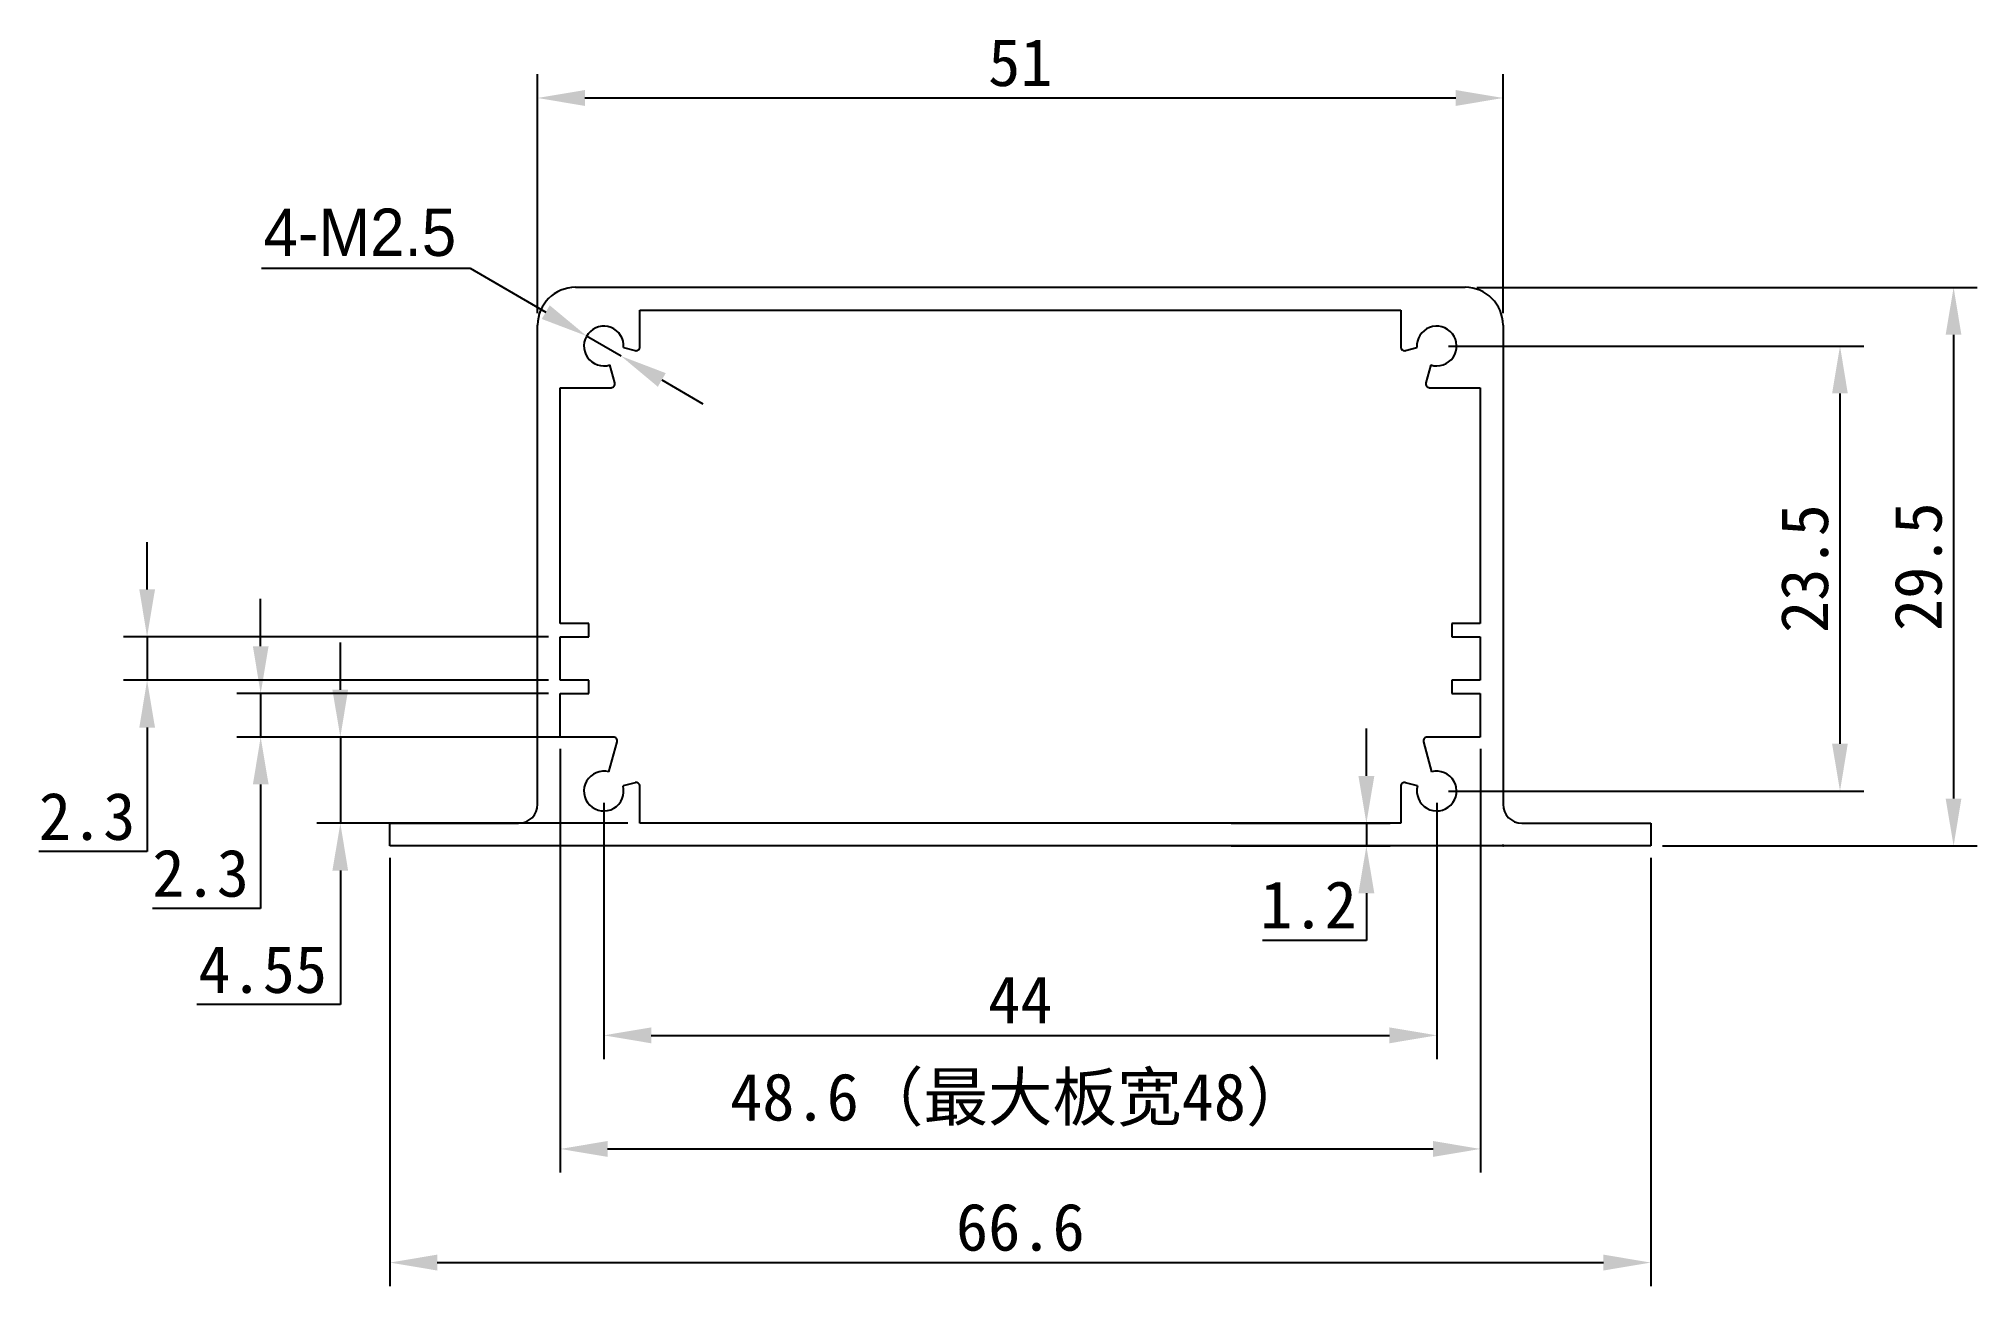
# Model space of a CAD drawing. Header units: millimetres. Extents: x 66 to 168, y 223 to 288.
import ezdxf

# ---------------------------------------------------------------- set-up
doc = ezdxf.new("R2010")
doc.units = ezdxf.units.MM
doc.layers.add('图层1', color=30, linetype='Continuous')
doc.styles.get("Standard").update_dxf_attribs({"font": 'simhei.ttf'})
doc.dimstyles.new('ISO-25', dxfattribs={"dimtxt": 2.5, "dimasz": 2.5, "dimexe": 1.25, "dimexo": 0.625, "dimtad": 1, "dimtoh": 1, "dimdsep": 46, "dimtxsty": 'Standard', "dimcen": 2.5, "dimadec": 0, "dimazin": 0, "dimtfac": 1, "dimtmove": 0, "dimatfit": 3, "dimfxl": 1, "dimarcsym": 0})

# ---------------------------------------------------------------- blocks, each defined once
blk = doc.blocks.new('*D14')
at = {"color": 0, "lineweight": -2}
for p, q in [((95.57, 248.04), (95.57, 234.51)), ((139.57, 248.04), (139.57, 234.51)), ((98.07, 235.76), (137.07, 235.76))]:
    blk.add_line(p, q, dxfattribs=at)
at = {"color": 0}
for points in [[(98.07, 236.18), (98.07, 235.34), (95.57, 235.76)], [(137.07, 236.18), (137.07, 235.34), (139.57, 235.76)]]:
    blk.add_solid(points, dxfattribs=at)
at = {"layer": 'Defpoints', "color": 0}
for p in [(95.57, 248.66), (139.57, 248.66), (139.57, 235.76)]:
    blk.add_point(p, dxfattribs=at)
at = {"color": 0, "lineweight": -2, "insert": (117.57, 238.89), "char_height": 2.5, "attachment_point": 2}
blk.add_mtext('44', dxfattribs=at)
blk = doc.blocks.new('*D15')
at = {"color": 0, "lineweight": -2}
for p, q in [((140.19, 272.16), (162.12, 272.16)), ((160.87, 251.16), (160.87, 269.66)), ((140.19, 248.66), (162.12, 248.66))]:
    blk.add_line(p, q, dxfattribs=at)
at = {"color": 0}
for points in [[(160.45, 269.66), (161.28, 269.66), (160.87, 272.16)], [(160.45, 251.16), (161.28, 251.16), (160.87, 248.66)]]:
    blk.add_solid(points, dxfattribs=at)
at = {"layer": 'Defpoints', "color": 0}
for p in [(139.57, 272.16), (160.87, 272.16), (139.57, 248.66)]:
    blk.add_point(p, dxfattribs=at)
at = {"color": 0, "lineweight": -2, "insert": (157.74, 260.41), "char_height": 2.5, "attachment_point": 2, "rotation": 90}
blk.add_mtext('23.5', dxfattribs=at)
blk = doc.blocks.new('*D16')
at = {"color": 0, "lineweight": -2}
for p, q in [((141.69, 275.26), (168.12, 275.26)), ((166.87, 272.76), (166.87, 248.26)), ((151.49, 245.76), (168.12, 245.76))]:
    blk.add_line(p, q, dxfattribs=at)
at = {"color": 0}
for points in [[(166.45, 272.76), (167.28, 272.76), (166.87, 275.26)], [(166.45, 248.26), (167.28, 248.26), (166.87, 245.76)]]:
    blk.add_solid(points, dxfattribs=at)
at = {"layer": 'Defpoints', "color": 0}
for p in [(141.07, 275.26), (150.87, 245.76), (166.87, 245.76)]:
    blk.add_point(p, dxfattribs=at)
at = {"color": 0, "lineweight": -2, "insert": (163.74, 260.51), "char_height": 2.5, "attachment_point": 2, "rotation": 90}
blk.add_mtext('29.5', dxfattribs=at)
blk = doc.blocks.new('*D17')
at = {"layer": 'Defpoints', "color": 0}
for p in [(93.27, 251.51), (141.87, 251.51), (141.87, 229.76)]:
    blk.add_point(p, dxfattribs=at)
at = {"layer": '图层1', "color": 0, "lineweight": -2}
for p, q in [((93.27, 250.89), (93.27, 228.51)), ((141.87, 250.89), (141.87, 228.51)), ((95.77, 229.76), (139.37, 229.76))]:
    blk.add_line(p, q, dxfattribs=at)
at = {"layer": '图层1', "color": 0}
for points in [[(95.77, 230.18), (95.77, 229.34), (93.27, 229.76)], [(139.37, 230.18), (139.37, 229.34), (141.87, 229.76)]]:
    blk.add_solid(points, dxfattribs=at)
at = {"layer": '图层1', "color": 0, "lineweight": -2, "insert": (117.57, 233.76), "char_height": 2.5, "attachment_point": 2}
blk.add_mtext('48.6（最大板宽48）', dxfattribs=at)
blk = doc.blocks.new('*D18')
at = {"color": 0, "lineweight": -2}
for p, q in [((84.27, 245.14), (84.27, 222.51)), ((150.87, 245.14), (150.87, 222.51)), ((86.77, 223.76), (148.37, 223.76))]:
    blk.add_line(p, q, dxfattribs=at)
at = {"color": 0}
for points in [[(86.77, 224.18), (86.77, 223.34), (84.27, 223.76)], [(148.37, 224.18), (148.37, 223.34), (150.87, 223.76)]]:
    blk.add_solid(points, dxfattribs=at)
at = {"layer": 'Defpoints', "color": 0}
for p in [(84.27, 245.76), (150.87, 245.76), (150.87, 223.76)]:
    blk.add_point(p, dxfattribs=at)
at = {"color": 0, "lineweight": -2, "insert": (117.57, 226.89), "char_height": 2.5, "attachment_point": 2}
blk.add_mtext('66.6', dxfattribs=at)
blk = doc.blocks.new('*D19')
at = {"color": 0, "lineweight": -2}
for p, q in [((92.07, 273.89), (92.07, 286.51)), ((143.07, 273.89), (143.07, 286.51)), ((94.57, 285.26), (140.57, 285.26))]:
    blk.add_line(p, q, dxfattribs=at)
at = {"color": 0}
for points in [[(94.57, 285.68), (94.57, 284.84), (92.07, 285.26)], [(140.57, 285.68), (140.57, 284.84), (143.07, 285.26)]]:
    blk.add_solid(points, dxfattribs=at)
at = {"layer": 'Defpoints', "color": 0}
for p in [(143.07, 285.26), (92.07, 273.26), (143.07, 273.26)]:
    blk.add_point(p, dxfattribs=at)
at = {"color": 0, "lineweight": -2, "insert": (117.57, 288.39), "char_height": 2.5, "attachment_point": 2}
blk.add_mtext('51', dxfattribs=at)
blk = doc.blocks.new('*D20')
at = {"color": 0, "lineweight": -2}
for p, q in [((81.65, 254.01), (81.65, 256.51)), ((95.45, 251.51), (80.4, 251.51)), ((81.65, 251.51), (81.65, 246.96)), ((96.84, 246.96), (80.4, 246.96)), ((81.65, 244.46), (81.65, 237.38)), ((81.65, 237.38), (74.07, 237.38))]:
    blk.add_line(p, q, dxfattribs=at)
at = {"color": 0}
for points in [[(81.23, 254.01), (82.06, 254.01), (81.65, 251.51)], [(81.23, 244.46), (82.06, 244.46), (81.65, 246.96)]]:
    blk.add_solid(points, dxfattribs=at)
at = {"layer": 'Defpoints', "color": 0}
for p in [(96.07, 251.51), (81.65, 246.96), (97.47, 246.96)]:
    blk.add_point(p, dxfattribs=at)
at = {"color": 0, "lineweight": -2, "insert": (77.55, 240.5), "char_height": 2.5, "attachment_point": 2}
blk.add_mtext('4.55', dxfattribs=at)
blk = doc.blocks.new('*D21')
at = {"color": 0, "lineweight": -2}
for p, q in [((77.44, 256.31), (77.44, 258.81)), ((92.64, 253.81), (76.19, 253.81)), ((77.44, 253.81), (77.44, 251.51)), ((92.64, 251.51), (76.19, 251.51)), ((77.44, 249.01), (77.44, 242.46)), ((77.44, 242.46), (71.72, 242.46))]:
    blk.add_line(p, q, dxfattribs=at)
at = {"color": 0}
for points in [[(77.03, 256.31), (77.86, 256.31), (77.44, 253.81)], [(77.03, 249.01), (77.86, 249.01), (77.44, 251.51)]]:
    blk.add_solid(points, dxfattribs=at)
at = {"layer": 'Defpoints', "color": 0}
for p in [(77.44, 253.81), (93.27, 253.81), (93.27, 251.51)]:
    blk.add_point(p, dxfattribs=at)
at = {"color": 0, "lineweight": -2, "insert": (74.27, 245.58), "char_height": 2.5, "attachment_point": 2}
blk.add_mtext('2.3', dxfattribs=at)
blk = doc.blocks.new('*D22')
at = {"color": 0, "lineweight": -2}
for p, q in [((71.44, 259.31), (71.44, 261.81)), ((92.64, 256.81), (70.19, 256.81)), ((71.44, 256.81), (71.44, 254.51)), ((92.64, 254.51), (70.19, 254.51)), ((71.44, 252.01), (71.44, 245.46)), ((71.44, 245.46), (65.72, 245.46))]:
    blk.add_line(p, q, dxfattribs=at)
at = {"color": 0}
for points in [[(71.03, 259.31), (71.86, 259.31), (71.44, 256.81)], [(71.03, 252.01), (71.86, 252.01), (71.44, 254.51)]]:
    blk.add_solid(points, dxfattribs=at)
at = {"layer": 'Defpoints', "color": 0}
for p in [(71.44, 256.81), (93.27, 256.81), (93.27, 254.51)]:
    blk.add_point(p, dxfattribs=at)
at = {"color": 0, "lineweight": -2, "insert": (68.27, 248.58), "char_height": 2.5, "attachment_point": 2}
blk.add_mtext('2.3', dxfattribs=at)
blk = doc.blocks.new('*D23')
at = {"color": 0, "lineweight": -2}
for p, q in [((135.85, 249.46), (135.85, 251.96)), ((128.7, 246.96), (137.1, 246.96)), ((135.85, 246.96), (135.85, 245.76)), ((128.7, 245.76), (137.1, 245.76)), ((135.85, 243.26), (135.85, 240.76)), ((135.85, 240.76), (130.36, 240.76))]:
    blk.add_line(p, q, dxfattribs=at)
at = {"color": 0}
for points in [[(135.43, 249.46), (136.27, 249.46), (135.85, 246.96)], [(135.43, 243.26), (136.27, 243.26), (135.85, 245.76)]]:
    blk.add_solid(points, dxfattribs=at)
at = {"layer": 'Defpoints', "color": 0}
for p in [(128.08, 246.96), (135.85, 246.96), (128.08, 245.76)]:
    blk.add_point(p, dxfattribs=at)
at = {"color": 0, "lineweight": -2, "insert": (132.79, 242.64), "char_height": 2.5, "attachment_point": 5}
blk.add_mtext('1.2', dxfattribs=at)
blk = doc.blocks.new('*D24')
at = {"color": 0, "lineweight": -2}
for p, q in [((77.48, 276.28), (88.51, 276.28)), ((88.51, 276.28), (92.5, 273.95)), ((96.48, 271.63), (94.66, 272.69)), ((98.63, 270.37), (100.79, 269.11))]:
    blk.add_line(p, q, dxfattribs=at)
at = {"color": 0}
for points in [[(92.71, 274.31), (92.29, 273.59), (94.66, 272.69)], [(98.84, 270.73), (98.42, 270.01), (96.48, 271.63)]]:
    blk.add_solid(points, dxfattribs=at)
at = {"layer": 'Defpoints', "color": 0}
for p in [(94.66, 272.69), (96.48, 271.63)]:
    blk.add_point(p, dxfattribs=at)
at = {"color": 0, "lineweight": -2, "insert": (82.68, 278.15), "char_height": 2.5, "attachment_point": 5}
blk.add_mtext('{\\fMS PGothic|b0|i0|c134|p34;4-M2.5}', dxfattribs=at)

msp = doc.modelspace()

# ---------------------------------------------------------------- linework, layer by layer
at = {"lineweight": -2}
for p, q in [((94.068, 275.261), (141.068, 275.261)), ((97.468, 272.113), (97.468, 274.061)), ((97.468, 274.061), (137.668, 274.061)), ((137.668, 274.061), (137.668, 272.113)), ((92.068, 247.961), (92.068, 273.261)), ((143.068, 273.261), (143.068, 247.961)), ((96.615, 272.081), (97.216, 271.92)), ((137.92, 271.92), (138.521, 272.081)), ((96.144, 270.213), (95.889, 271.162)), ((139.247, 271.162), (138.992, 270.213)), ((93.268, 257.511), (93.268, 269.961)), ((93.268, 269.961), (95.95, 269.961)), ((139.186, 269.961), (141.868, 269.961)), ((141.868, 269.961), (141.868, 257.511)), ((94.768, 257.511), (93.268, 257.511)), ((94.768, 256.811), (94.768, 257.511)), ((141.868, 257.511), (140.368, 257.511)), ((140.368, 257.511), (140.368, 256.811)), ((93.268, 256.811), (94.768, 256.811)), ((93.268, 254.511), (93.268, 256.811)), ((140.368, 256.811), (141.868, 256.811)), ((141.868, 256.811), (141.868, 254.511)), ((94.768, 254.511), (93.268, 254.511)), ((94.768, 253.811), (94.768, 254.511)), ((141.868, 254.511), (140.368, 254.511)), ((140.368, 254.511), (140.368, 253.811)), ((93.268, 251.511), (93.268, 253.811)), ((93.268, 253.811), (94.768, 253.811)), ((140.368, 253.811), (141.868, 253.811)), ((141.868, 253.811), (141.868, 251.511)), ((96.071, 251.511), (93.268, 251.511)), ((95.84, 249.676), (96.264, 251.26)), ((138.872, 251.26), (139.296, 249.676)), ((141.868, 251.511), (139.065, 251.511)), ((97.216, 249.103), (96.582, 248.933)), ((97.468, 246.961), (97.468, 248.91)), ((137.668, 248.91), (137.668, 246.961)), ((138.554, 248.933), (137.92, 249.103)), ((84.268, 245.761), (84.268, 246.961)), ((84.268, 246.961), (91.068, 246.961)), ((137.668, 246.961), (97.468, 246.961)), ((144.068, 246.961), (150.868, 246.961)), ((150.868, 246.961), (150.868, 245.761)), ((150.868, 245.761), (84.268, 245.761))]:
    msp.add_line(p, q, dxfattribs=at)
at = {"color": 7, "linetype": 'Continuous'}
for q in [(143.028, 245.761), (143.068, 245.842)]:
    msp.add_line((143.068, 245.761), q, dxfattribs=at)
at = {"lineweight": -2}
for centre, radius, start, end in [((94.068, 273.261), 2, 90, 180), ((141.068, 273.261), 2, 0, 90), ((95.568, 272.161), 1.05, 355.60201, 287.82576), ((139.568, 272.161), 1.05, 252.17424, 184.39799), ((97.268, 272.113), 0.2, 255, 0), ((137.868, 272.113), 0.2, 180, 285), ((95.95, 270.161), 0.2, 270, 15), ((139.186, 270.161), 0.2, 165, 270), ((96.071, 251.311), 0.2, 345, 90), ((139.065, 251.311), 0.2, 90, 195), ((95.568, 248.661), 1.05, 75, 15), ((97.268, 248.91), 0.2, 0, 105), ((137.868, 248.91), 0.2, 75, 180), ((139.568, 248.661), 1.05, 165, 105), ((91.068, 247.961), 1, 270, 0), ((144.068, 247.961), 1, 180, 270)]:
    msp.add_arc(centre, radius, start, end, dxfattribs=at)
at = {"color": 7, "linetype": 'Continuous'}
msp.add_point((143.068, 245.761), dxfattribs=at)

# ---------------------------------------------------------------- dimensions: what is measured, and where the dimension line sits
at = {"lineweight": -2}
for base, p1, p2, picture, middle in [((143.068, 285.261), (92.068, 273.261), (143.068, 273.261), '*D19', (117.568, 285.261)), ((139.568, 235.761), (95.568, 248.661), (139.568, 248.661), '*D14', (117.568, 235.761)), ((150.868, 223.761), (84.268, 245.761), (150.868, 245.761), '*D18', (117.568, 223.761))]:
    dim = msp.add_linear_dim(base=base, p1=p1, p2=p2, dimstyle='ISO-25', dxfattribs=at)
    dim.commit()
    dim.dimension.update_dxf_attribs({"geometry": picture, "text_midpoint": middle, "dimtype": 160})
dim = msp.add_diameter_dim_2p(p1=(96.475, 271.633), p2=(94.661, 272.69), text='{\\fMS PGothic|b0|i0|c134|p34;4-M2.5}', dimstyle='ISO-25', dxfattribs=at)
dim.commit()
dim.dimension.update_dxf_attribs({"geometry": '*D24', "text_midpoint": (82.683, 276.279), "dimtype": 163})
for base, p1, p2, picture, middle in [((166.868, 245.761), (141.068, 275.261), (150.868, 245.761), '*D16', (166.868, 260.511)), ((160.868, 272.161), (139.568, 248.661), (139.568, 272.161), '*D15', (160.868, 260.411)), ((71.442, 256.811), (93.268, 254.511), (93.268, 256.811), '*D22', (68.268, 245.456)), ((77.442, 253.811), (93.268, 251.511), (93.268, 253.811), '*D21', (74.268, 242.456)), ((81.648, 246.961), (96.071, 251.511), (97.468, 246.961), '*D20', (77.546, 237.379)), ((135.848, 246.961), (128.078, 245.761), (128.078, 246.961), '*D23', (132.794, 240.761))]:
    dim = msp.add_linear_dim(base=base, p1=p1, p2=p2, angle=90, dimstyle='ISO-25', dxfattribs=at)
    dim.commit()
    dim.dimension.update_dxf_attribs({"geometry": picture, "text_midpoint": middle, "dimtype": 160})
at = {"layer": '图层1', "lineweight": -2}
dim = msp.add_linear_dim(base=(141.868, 229.761), p1=(93.268, 251.511), p2=(141.868, 251.511), text='<>（最大板宽48）', dimstyle='ISO-25', dxfattribs=at)
dim.commit()
dim.dimension.update_dxf_attribs({"geometry": '*D17', "text_midpoint": (117.568, 229.761), "dimtype": 160})

doc.saveas('drawing.dxf')
